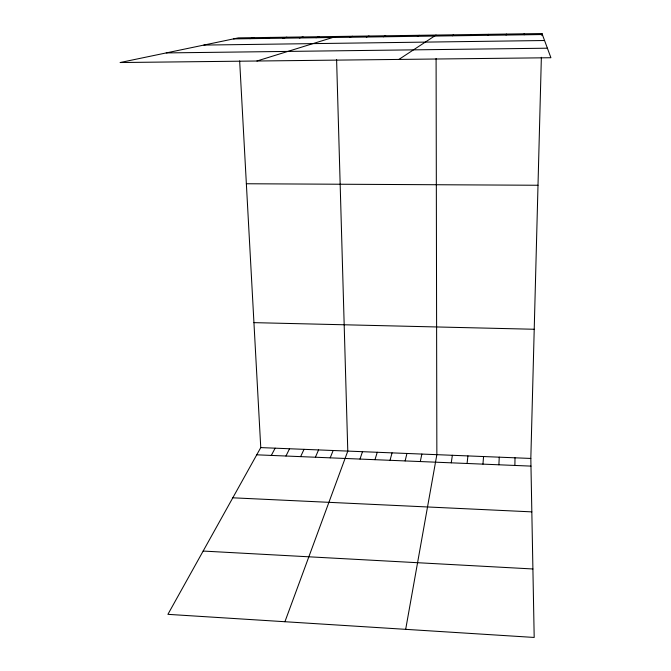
<?xml version="1.0" encoding="UTF-8"?>
<svg xmlns="http://www.w3.org/2000/svg" width="671" height="671" viewBox="0 0 671 671"><rect width="100%" height="100%" fill="white"/><g stroke="black" fill="none" stroke-linecap="round" stroke-linejoin="round"><path stroke-width="1.01" d="M514.892 465.448L515.001 457.807M239.656 60.91L260.759 447.599L167.909 614.342L534.191 637.45L530.828 458.444L541.363 57.303M541.933 35.622L541.983 33.55L238.398 37.878L120.092 62.537L550.908 57.731L541.983 33.55M498.888 464.785L499.249 457.177M482.952 464.131L483.556 456.548M467.075 463.476L467.922 455.919M451.264 462.822L452.363 455.29M405.678 629.339L436.855 454.67L436.091 58.486M420.289 461.547L421.866 454.066M405.133 460.927L406.936 453.47M390.027 460.306L392.065 452.875M506.077 35.051L506.353 34.062M374.988 459.685L377.245 452.279M360 459.073L362.491 451.684M284.923 621.723L347.788 451.097L336.599 59.602M330.207 457.84L333.143 450.501M315.404 457.236L318.557 449.922M300.65 456.624L304.022 449.335M285.955 456.02L289.545 448.756M271.319 455.424L275.127 448.178M488.06 35.303L488.656 34.313M470.136 35.555L471.042 34.565M452.288 35.806L453.504 34.808M398.901 59.425L436.049 35.06M417.362 36.301L419.182 35.303M400.277 36.544L402.39 35.538M383.267 36.788L385.666 35.781M366.324 37.022L369.025 36.016M349.465 37.266L352.443 36.251M256.918 61.011L335.945 36.486M315.966 37.735L319.513 36.72M299.325 37.97L303.149 36.955M282.759 38.205L286.861 37.19M266.261 38.44L270.639 37.417M249.838 38.666L254.485 37.651M233.491 38.901L542.353 34.54M203.875 45.074L544.558 40.52M166.24 52.917L547.385 48.203M246.358 183.753L537.999 185.255M253.94 322.642L534.217 329.26M260.759 447.599L530.828 458.444M256.733 454.821L530.971 466.11M232.795 497.807L531.826 511.872M203.145 551.059L532.908 568.974M524.126 33.802L524.168 34.791"/></g></svg>
